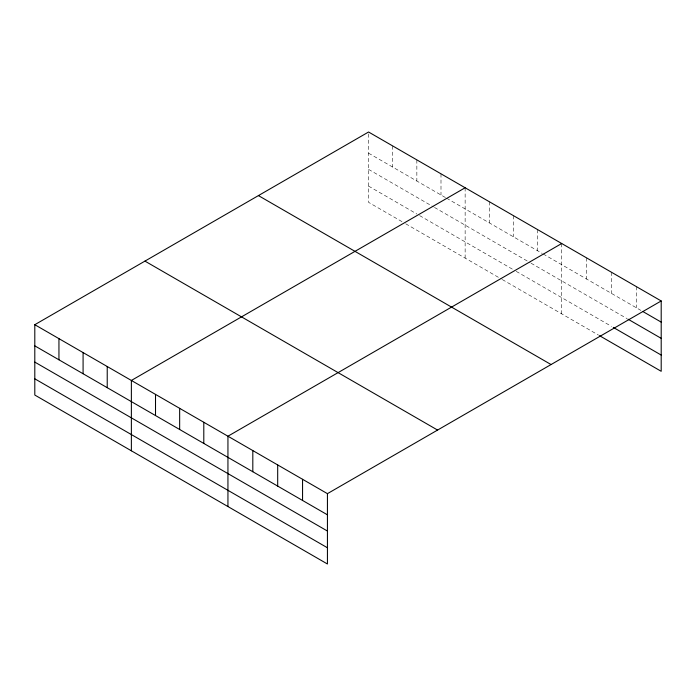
<?xml version="1.0" encoding="UTF-8"?>
<svg xmlns="http://www.w3.org/2000/svg" width="696" height="696" viewBox="0 0 696 696"><rect width="100%" height="100%" fill="white"/><g stroke="black" fill="none" stroke-linecap="round" stroke-linejoin="round"><path stroke-width="0.52" stroke-dasharray="3.48 2.61" d="M368.567 153.163L445.631 197.655M446.562 198.195L542.201 253.414M543.132 253.953L640.929 310.416M368.567 169.389L433.565 206.921M434.495 207.451L530.135 262.67M531.065 263.21L627.113 318.664M368.567 186.11L416.852 213.994M419.636 215.603L513.422 269.743M516.206 271.353L611.453 326.346M401.992 221.641L368.567 202.345L368.567 132.005M405.707 223.79L501.346 279.009M502.277 279.54L598.551 335.124M636.327 286.595L636.327 307.754M611.453 272.24L611.453 293.39M586.58 257.877L586.58 279.035M561.707 243.513L561.707 313.853M537.564 229.576L537.564 250.734M513.422 215.638L513.422 236.797M489.279 201.701L489.279 222.859M465.137 187.763L465.137 258.094M440.994 173.826L440.994 194.976M416.852 159.88L416.852 181.038M392.709 145.942L392.709 167.101"/><path stroke-width="1.04" d="M34.8 324.701L327.433 493.655L327.433 563.995L34.8 395.041L34.8 324.701L368.567 132.005L661.2 300.959L661.2 371.299L599.473 335.663M465.137 187.763L131.37 380.46L131.37 450.799M561.707 243.513L227.94 436.209L227.94 506.549M327.433 493.655L661.2 300.959M642.773 311.477L661.2 322.118M628.036 319.194L661.2 338.343M613.298 327.407L661.2 355.064M258.425 195.593L551.058 364.547M144.942 261.113L437.575 430.067M34.8 345.86L327.433 514.814M34.8 362.094L327.433 531.039M34.8 378.815L327.433 547.761M302.56 479.292L302.56 500.45M277.687 464.937L277.687 486.086M252.813 450.573L252.813 471.731M203.797 422.272L203.797 443.43M179.655 408.334L179.655 429.493M155.512 394.397L155.512 415.555M107.228 366.522L107.228 387.672M83.085 352.585L83.085 373.735M58.943 338.639L58.943 359.797"/></g></svg>
